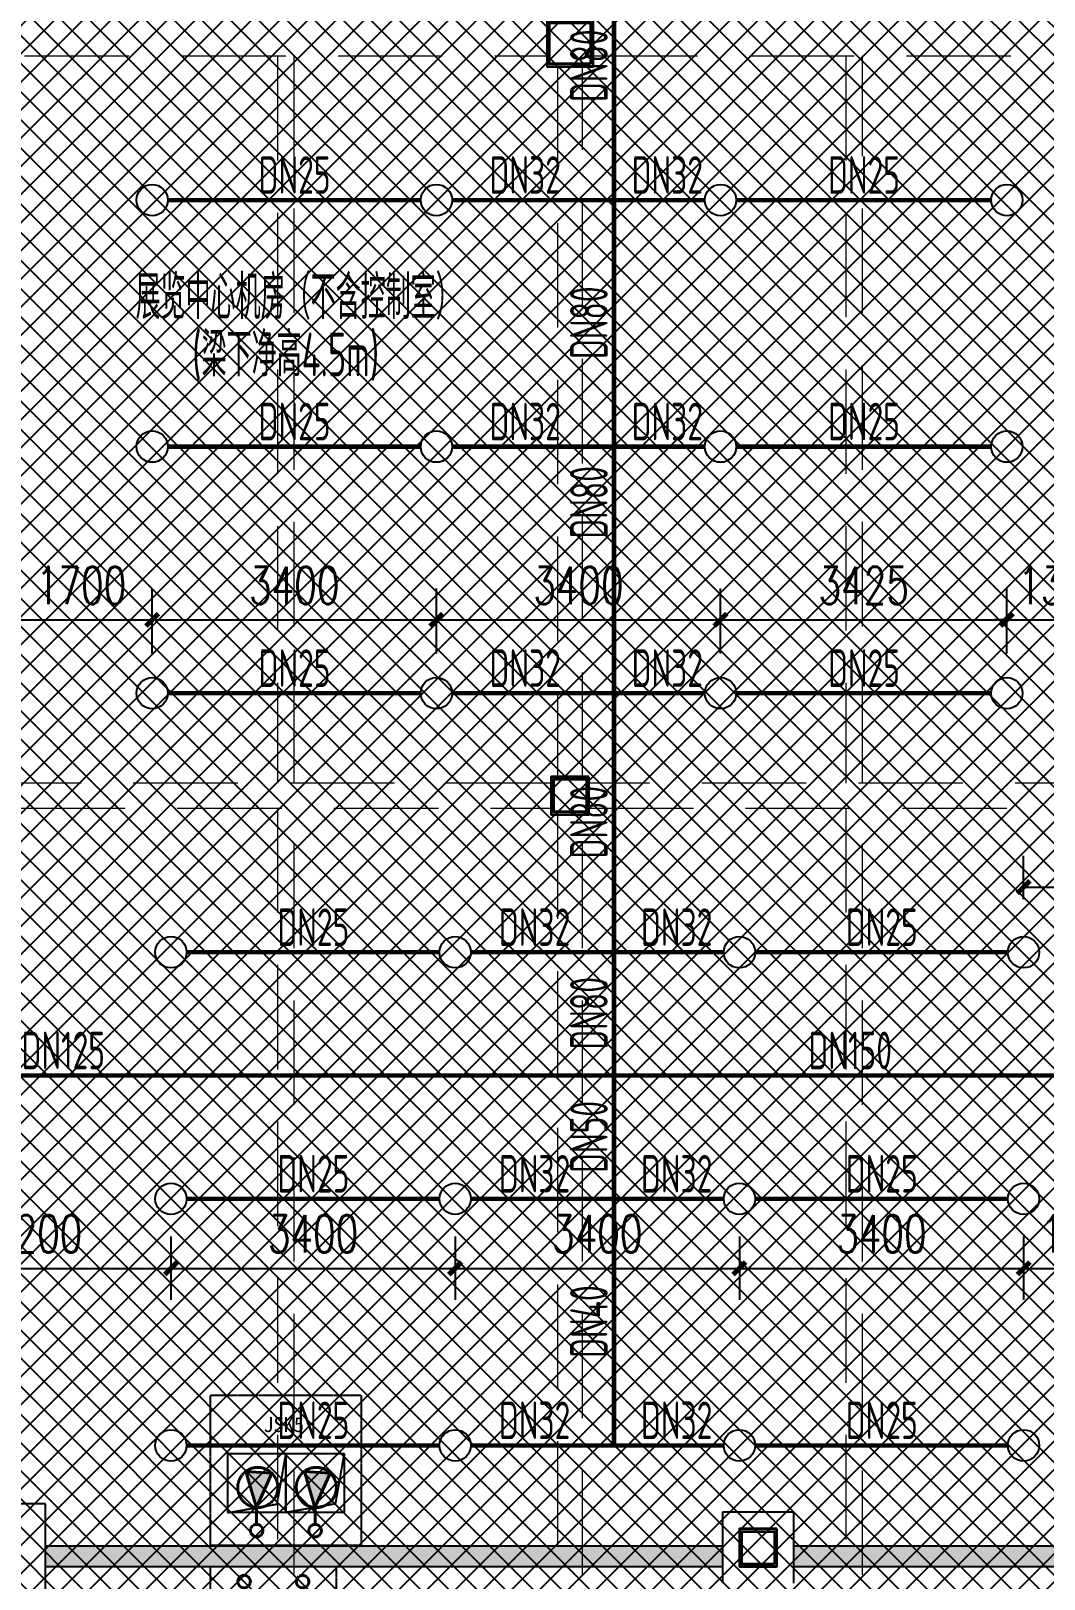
# Model space of a CAD drawing. Extents: x 6824721 to 16538177, y 2478193 to 6665639.
# Drawn here: x 8753614 to 8765734, y 2864327 to 2882850 of the extents above; entities that cross this region are included whole.
import ezdxf

# ---------------------------------------------------------------- set-up
doc = ezdxf.new("R2010")
doc.units = 0
doc.header["$LTSCALE"] = 10
for name, pattern in [('DASH', [0.35, 0.25, -0.1]), ('DASHEDX2', [1.5, 1, -0.5]), ('排水', [1.1, 1, -0.1]), ('短虚线', [187.5, 125, -62.5])]:
    doc.linetypes.add(name, pattern=pattern)
for name, color, linetype, lineweight in [('$0$A-PUB_HATCH', 8, 'Continuous', 0), ('GPS-污水', 2, '排水', 40), ('钢梁', 141, 'Continuous', 18)]:
    doc.layers.add(name, color=color, linetype=linetype, lineweight=lineweight)
for name, color, linetype in [('0-wo', 8, 'Continuous'), ('0-绿', 3, 'Continuous'), ('W-EQUIP_喷头', 7, 'Continuous'), ('W-PIPE-喷淋中', 6, 'Continuous'), ('W-TEXT_喷淋', 7, 'Continuous'), ('W-TWT_DIM', 3, 'Continuous'), ('排水', 224, 'DASHEDX2'), ('集水坑', 4, 'Continuous')]:
    doc.layers.add(name, color=color, linetype=linetype)
doc.styles.add('8B2_02', font='tssdeng.shx', dxfattribs={"width": 0.7, "bigfont": 'TSSDCHN.shx'})
doc.styles.add('_TCH_DIM_T3', font='SIMPLEX', dxfattribs={"width": 0.705882, "bigfont": 'GBCBIG'})
doc.styles.add('_TWT_PIPEDN', font='TSSDENG', dxfattribs={"width": 0.8, "height": 3.5, "bigfont": 'TSSDCHN'})
doc.styles.get("Standard").update_dxf_attribs({"font": 'TSSDENG.shx', "width": 0.7, "bigfont": 'TSSDCHN.shx'})
doc.styles.add('黑体', font='simhei.ttf', dxfattribs={"width": 0.65})
doc.dimstyles.new('_TWT_ARCH&&150', dxfattribs={"dimtxt": 446.25, "dimasz": 150, "dimexe": 375, "dimexo": 450, "dimgap": 189.375, "dimtad": 1, "dimdec": 0, "dimzin": 0, "dimdsep": 46, "dimtxsty": '_TCH_DIM_T3', "dimblk": 'ARCHTICK', "dimcen": 0.09, "dimclrt": 7, "dimazin": 2, "dimtfac": 1, "dimtdec": 0, "dimtix": 1, "dimtmove": 2, "dimatfit": 3, "dimfxl": 0, "dimtolj": 1, "dimtzin": 0, "dimarcsym": 0})

# ---------------------------------------------------------------- blocks, each defined once
blk = doc.blocks.new('$SB01_1')
h = blk.add_hatch(color=256)
h.dxf.hatch_style = 1
h.paths.add_polyline_path([(-0.381, -0.323), (0.5, 0), (-0.381, 0.323)])
h.paths.add_polyline_path([(0, 0), (0.002, 0), (0.002, 0.001), (0, 0.001)], flags=24)
h.paths.add_polyline_path([(0, -0.002), (0.003, -0.002), (0.003, -0.001), (0, -0.001)], flags=24)
h.paths.add_polyline_path([(0, -0.003), (0.003, -0.003), (0.003, -0.002), (0, -0.002)], flags=24)
for p, q in [((0.5, 0), (-0.381, 0.323)), ((-0.381, 0.323), (-0.381, -0.323)), ((0.5, 0), (-0.381, -0.323))]:
    blk.add_line(p, q)
blk.add_circle((0, 0), 0.5)
at = {"flags": 1}
for tag, p in [('UNIT', (0, 0)), ('SPEC', (0, -0.002)), ('WHAT', (0, -0.003))]:
    blk.add_attdef(tag, p, '', height=0.001, dxfattribs=at)
blk = doc.blocks.new('人防集水坑')
at = {"layer": 'GPS-污水', "color": 8, "linetype": '排水', "const_width": 35}
for points in [[(307486, 701151), (307284, 701151)], [(307486, 700451), (307284, 700451)]]:
    blk.add_lwpolyline(points, dxfattribs=at)
at = {"layer": 'GPS-污水', "color": 8, "linetype": '排水'}
for centre in [(307561, 701151), (307561, 700451)]:
    blk.add_circle(centre, 75, dxfattribs=at)
at = {"layer": '集水坑', "color": 8, "linetype": 'DASH', "ltscale": 0.5}
blk.add_lwpolyline([(306241, 700051), (306241, 701551), (307741, 701551), (307741, 700051)], close=True, dxfattribs=at)
at = {"layer": '集水坑', "color": 8, "linetype": 'Continuous', "ltscale": 0.5}
for points in [[(306641, 701501), (306641, 700801), (307341, 700801), (307341, 701501)], [(306641, 700801), (306641, 700101), (307341, 700101), (307341, 700801)]]:
    blk.add_lwpolyline(points, close=True, dxfattribs=at)
at = {"layer": '集水坑', "color": 8, "linetype": 'DASH', "ltscale": 0.5}
for points in [[(307341, 700801), (307237, 701397), (306641, 701501)], [(307347, 700101), (307243, 700697), (306647, 700801)]]:
    blk.add_lwpolyline(points, dxfattribs=at)
at = {"layer": '$0$A-PUB_HATCH', "color": 8, "linetype": '排水', "xscale": -480.0000000000002, "yscale": 480.0000000000002, "zscale": 480.0000000000002, "rotation": 176.2535374729293}
for p in [(307045, 701164, 0), (307045, 700464, 0)]:
    blk.add_blockref('$SB01_1', p, dxfattribs=at)
blk = doc.blocks.new('42pk')
at = {"layer": 'GPS-污水', "color": 8, "linetype": '排水'}
for p, q in [((457841, 764755), (457841, 764956)), ((458541, 764755), (458541, 764956))]:
    blk.add_line(p, q, dxfattribs=at)
for centre in [(457841, 764680), (458541, 764680)]:
    blk.add_circle(centre, 75, dxfattribs=at)
at = {"layer": '排水', "color": 8, "linetype": 'DASH'}
for points in [[(456047, 767540, 0, 0, 0), (456759, 766828, 160, 0, 0), (457184, 766404, 0, 0, 0)], [(460328, 767540, 0, 0, 0), (459617, 766828, 160, 0, 0), (459192, 766404, 0, 0, 0)]]:
    blk.add_lwpolyline(points, format="xyseb", dxfattribs=at)
at = {"layer": '集水坑', "color": 8, "linetype": 'DASH', "ltscale": 0.5}
blk.add_lwpolyline([(457291, 766300), (459091, 766300), (459091, 764500), (457291, 764500)], close=True, dxfattribs=at)
at = {"layer": '集水坑', "color": 8, "linetype": 'Continuous', "ltscale": 0.5}
for points in [[(458191, 765600), (457491, 765600), (457491, 764900), (458191, 764900)], [(458891, 765600), (458191, 765600), (458191, 764900), (458891, 764900)]]:
    blk.add_lwpolyline(points, close=True, dxfattribs=at)
at = {"layer": '集水坑', "color": 8, "linetype": 'DASH', "ltscale": 0.5}
for points in [[(457491, 764894), (458087, 764998), (458191, 765594)], [(458191, 764900), (458787, 765004), (458891, 765600)]]:
    blk.add_lwpolyline(points, dxfattribs=at)
at = {"layer": 'GPS-污水', "color": 8, "linetype": '排水', "xscale": -480.0000000000002, "yscale": 480.0000000000002, "zscale": 480.0000000000002, "rotation": 86.25353747292927}
for p in [(457855, 765196, 0), (458555, 765196, 0)]:
    blk.add_blockref('$SB01_1', p, dxfattribs=at)
at = {"layer": '集水坑', "color": 8, "linetype": 'Continuous', "rotation": 90}
blk.add_blockref('人防集水坑', (1158842, 456509), dxfattribs=at)
at = {"layer": '0-绿', "color": 8, "linetype": 'DASH', "style": '黑体'}
blk.add_text('JSK5', height=179.2, dxfattribs=at).set_placement((457921, 765859, 0))
blk = doc.blocks.new('LIANGMOBAN')
at = {"layer": '钢梁', "color": 8, "linetype": '短虚线', "lineweight": 18}
for p, q in [((1884066, 168578), (1890316, 168578)), ((1884066, 168578), (1887091, 168578)), ((1887091, 168578), (1887091, 159878)), ((1887291, 159878), (1887291, 168578)), ((1890866, 168578), (1897166, 168578)), ((1890866, 168578), (1893891, 168578)), ((1893891, 168578), (1893891, 159878)), ((1894091, 159878), (1894091, 168578)), ((1890441, 168453), (1890441, 159953)), ((1890741, 159953), (1890741, 168453)), ((1890366, 159878), (1884016, 159878)), ((1897166, 159878), (1890816, 159878)), ((1884016, 159578), (1890366, 159578)), ((1887091, 159578), (1887091, 150403)), ((1887291, 150403), (1887291, 159578)), ((1890441, 159503), (1890441, 150403)), ((1890741, 150403), (1890741, 159503)), ((1890816, 159578), (1897166, 159578)), ((1893891, 159578), (1893891, 150403)), ((1894091, 150403), (1894091, 159578))]:
    blk.add_line(p, q, dxfattribs=at)
blk = doc.blocks.new('_ArchTick')
at = {"color": 0, "linetype": 'ByBlock', "const_width": 0.4}
blk.add_lwpolyline([(-0.5, -0.5), (0.5, 0.5)], dxfattribs=at)
blk = doc.blocks.new('*D369')
at = {"layer": 'Defpoints', "color": 0, "transparency": 16777216}
for p in [(8752089, 2868876), (8755289, 2868876), (8755289, 2868045)]:
    blk.add_point(p, dxfattribs=at)
at = {"layer": 'W-TWT_DIM', "color": 0, "lineweight": -2, "transparency": 16777216}
for p, q in [((8752089, 2868426), (8752089, 2867670)), ((8755289, 2868426), (8755289, 2867670)), ((8752089, 2868045), (8755289, 2868045))]:
    blk.add_line(p, q, dxfattribs=at)
at = {"layer": 'W-TWT_DIM', "color": 0, "lineweight": -2, "transparency": 16777216, "xscale": 150, "yscale": 150, "zscale": 150, "rotation": 180}
blk.add_blockref('_ArchTick', (8752089, 2868045), dxfattribs=at)
at = {"layer": 'W-TWT_DIM', "color": 0, "lineweight": -2, "transparency": 16777216, "xscale": 150, "yscale": 150, "zscale": 150}
blk.add_blockref('_ArchTick', (8755289, 2868045), dxfattribs=at)
at = {"layer": 'W-TWT_DIM', "color": 7, "transparency": 16777216, "insert": (8753689, 2868458), "char_height": 446.2, "attachment_point": 5, "style": '_TCH_DIM_T3'}
blk.add_mtext('\\A1;3200', dxfattribs=at)
blk = doc.blocks.new('*D370')
at = {"layer": 'Defpoints', "color": 0, "transparency": 16777216}
for p in [(8755289, 2868876), (8758689, 2868876), (8758689, 2868045)]:
    blk.add_point(p, dxfattribs=at)
at = {"layer": 'W-TWT_DIM', "color": 0, "lineweight": -2, "transparency": 16777216}
for p, q in [((8755289, 2868426), (8755289, 2867670)), ((8758689, 2868426), (8758689, 2867670)), ((8755289, 2868045), (8758689, 2868045))]:
    blk.add_line(p, q, dxfattribs=at)
at = {"layer": 'W-TWT_DIM', "color": 0, "lineweight": -2, "transparency": 16777216, "xscale": 150, "yscale": 150, "zscale": 150, "rotation": 180}
blk.add_blockref('_ArchTick', (8755289, 2868045), dxfattribs=at)
at = {"layer": 'W-TWT_DIM', "color": 0, "lineweight": -2, "transparency": 16777216, "xscale": 150, "yscale": 150, "zscale": 150}
blk.add_blockref('_ArchTick', (8758689, 2868045), dxfattribs=at)
at = {"layer": 'W-TWT_DIM', "color": 7, "transparency": 16777216, "insert": (8756989, 2868458), "char_height": 446.2, "attachment_point": 5, "style": '_TCH_DIM_T3'}
blk.add_mtext('\\A1;3400', dxfattribs=at)
blk = doc.blocks.new('*D371')
at = {"layer": 'Defpoints', "color": 0, "transparency": 16777216}
for p in [(8758689, 2868876), (8762089, 2868876), (8762089, 2868045)]:
    blk.add_point(p, dxfattribs=at)
at = {"layer": 'W-TWT_DIM', "color": 0, "lineweight": -2, "transparency": 16777216}
for p, q in [((8758689, 2868426), (8758689, 2867670)), ((8762089, 2868426), (8762089, 2867670)), ((8758689, 2868045), (8762089, 2868045))]:
    blk.add_line(p, q, dxfattribs=at)
at = {"layer": 'W-TWT_DIM', "color": 0, "lineweight": -2, "transparency": 16777216, "xscale": 150, "yscale": 150, "zscale": 150, "rotation": 180}
blk.add_blockref('_ArchTick', (8758689, 2868045), dxfattribs=at)
at = {"layer": 'W-TWT_DIM', "color": 0, "lineweight": -2, "transparency": 16777216, "xscale": 150, "yscale": 150, "zscale": 150}
blk.add_blockref('_ArchTick', (8762089, 2868045), dxfattribs=at)
at = {"layer": 'W-TWT_DIM', "color": 7, "transparency": 16777216, "insert": (8760389, 2868458), "char_height": 446.2, "attachment_point": 5, "style": '_TCH_DIM_T3'}
blk.add_mtext('\\A1;3400', dxfattribs=at)
blk = doc.blocks.new('*D372')
at = {"layer": 'Defpoints', "color": 0, "transparency": 16777216}
for p in [(8762089, 2868876), (8765489, 2868876), (8765489, 2868045)]:
    blk.add_point(p, dxfattribs=at)
at = {"layer": 'W-TWT_DIM', "color": 0, "lineweight": -2, "transparency": 16777216}
for p, q in [((8762089, 2868426), (8762089, 2867670)), ((8765489, 2868426), (8765489, 2867670)), ((8762089, 2868045), (8765489, 2868045))]:
    blk.add_line(p, q, dxfattribs=at)
at = {"layer": 'W-TWT_DIM', "color": 0, "lineweight": -2, "transparency": 16777216, "xscale": 150, "yscale": 150, "zscale": 150, "rotation": 180}
blk.add_blockref('_ArchTick', (8762089, 2868045), dxfattribs=at)
at = {"layer": 'W-TWT_DIM', "color": 0, "lineweight": -2, "transparency": 16777216, "xscale": 150, "yscale": 150, "zscale": 150}
blk.add_blockref('_ArchTick', (8765489, 2868045), dxfattribs=at)
at = {"layer": 'W-TWT_DIM', "color": 7, "transparency": 16777216, "insert": (8763789, 2868458), "char_height": 446.2, "attachment_point": 5, "style": '_TCH_DIM_T3'}
blk.add_mtext('\\A1;3400', dxfattribs=at)
blk = doc.blocks.new('*D373')
at = {"layer": 'Defpoints', "color": 0, "transparency": 16777216}
for p in [(8765489, 2868876), (8766989, 2868876), (8766989, 2868045)]:
    blk.add_point(p, dxfattribs=at)
at = {"layer": 'W-TWT_DIM', "color": 0, "lineweight": -2, "transparency": 16777216}
for p, q in [((8765489, 2868426), (8765489, 2867670)), ((8766989, 2868426), (8766989, 2867670)), ((8765489, 2868045), (8766989, 2868045))]:
    blk.add_line(p, q, dxfattribs=at)
at = {"layer": 'W-TWT_DIM', "color": 0, "lineweight": -2, "transparency": 16777216, "xscale": 150, "yscale": 150, "zscale": 150, "rotation": 180}
blk.add_blockref('_ArchTick', (8765489, 2868045), dxfattribs=at)
at = {"layer": 'W-TWT_DIM', "color": 0, "lineweight": -2, "transparency": 16777216, "xscale": 150, "yscale": 150, "zscale": 150}
blk.add_blockref('_ArchTick', (8766989, 2868045), dxfattribs=at)
at = {"layer": 'W-TWT_DIM', "color": 7, "transparency": 16777216, "insert": (8766239, 2868458), "char_height": 446.2, "attachment_point": 5, "style": '_TCH_DIM_T3'}
blk.add_mtext('\\A1;1500', dxfattribs=at)
blk = doc.blocks.new('*D972')
at = {"layer": 'Defpoints', "color": 0, "transparency": 16777216}
for p in [(8768089, 2872607), (8765489, 2872014), (8768089, 2872014)]:
    blk.add_point(p, dxfattribs=at)
at = {"layer": 'W-TWT_DIM', "color": 0, "lineweight": -2, "transparency": 16777216}
for p, q in [((8765489, 2872464), (8765489, 2872982)), ((8768089, 2872464), (8768089, 2872982)), ((8765489, 2872607), (8768089, 2872607))]:
    blk.add_line(p, q, dxfattribs=at)
at = {"layer": 'W-TWT_DIM', "color": 0, "lineweight": -2, "transparency": 16777216, "xscale": 150, "yscale": 150, "zscale": 150, "rotation": 180}
blk.add_blockref('_ArchTick', (8765489, 2872607), dxfattribs=at)
at = {"layer": 'W-TWT_DIM', "color": 0, "lineweight": -2, "transparency": 16777216, "xscale": 150, "yscale": 150, "zscale": 150}
blk.add_blockref('_ArchTick', (8768089, 2872607), dxfattribs=at)
at = {"layer": 'W-TWT_DIM', "color": 7, "transparency": 16777216, "insert": (8766789, 2873019), "char_height": 446.2, "attachment_point": 5, "style": '_TCH_DIM_T3'}
blk.add_mtext('\\A1;2600', dxfattribs=at)
blk = doc.blocks.new('*D1685')
at = {"layer": 'Defpoints', "color": 0, "transparency": 16777216}
for p in [(8755064, 2875804), (8753364, 2874951), (8755064, 2874951)]:
    blk.add_point(p, dxfattribs=at)
at = {"layer": 'W-TWT_DIM', "color": 0, "lineweight": -2, "transparency": 16777216}
for p, q in [((8753364, 2875401), (8753364, 2876179)), ((8755064, 2875401), (8755064, 2876179)), ((8753364, 2875804), (8755064, 2875804))]:
    blk.add_line(p, q, dxfattribs=at)
at = {"layer": 'W-TWT_DIM', "color": 0, "lineweight": -2, "transparency": 16777216, "xscale": 150, "yscale": 150, "zscale": 150, "rotation": 180}
blk.add_blockref('_ArchTick', (8753364, 2875804), dxfattribs=at)
at = {"layer": 'W-TWT_DIM', "color": 0, "lineweight": -2, "transparency": 16777216, "xscale": 150, "yscale": 150, "zscale": 150}
blk.add_blockref('_ArchTick', (8755064, 2875804), dxfattribs=at)
at = {"layer": 'W-TWT_DIM', "color": 7, "transparency": 16777216, "insert": (8754214, 2876216), "char_height": 446.2, "attachment_point": 5, "style": '_TCH_DIM_T3'}
blk.add_mtext('\\A1;1700', dxfattribs=at)
blk = doc.blocks.new('*D1686')
at = {"layer": 'Defpoints', "color": 0, "transparency": 16777216}
for p in [(8758464, 2875804), (8755064, 2874951), (8758464, 2874951)]:
    blk.add_point(p, dxfattribs=at)
at = {"layer": 'W-TWT_DIM', "color": 0, "lineweight": -2, "transparency": 16777216}
for p, q in [((8755064, 2875401), (8755064, 2876179)), ((8758464, 2875401), (8758464, 2876179)), ((8755064, 2875804), (8758464, 2875804))]:
    blk.add_line(p, q, dxfattribs=at)
at = {"layer": 'W-TWT_DIM', "color": 0, "lineweight": -2, "transparency": 16777216, "xscale": 150, "yscale": 150, "zscale": 150, "rotation": 180}
blk.add_blockref('_ArchTick', (8755064, 2875804), dxfattribs=at)
at = {"layer": 'W-TWT_DIM', "color": 0, "lineweight": -2, "transparency": 16777216, "xscale": 150, "yscale": 150, "zscale": 150}
blk.add_blockref('_ArchTick', (8758464, 2875804), dxfattribs=at)
at = {"layer": 'W-TWT_DIM', "color": 7, "transparency": 16777216, "insert": (8756764, 2876216), "char_height": 446.2, "attachment_point": 5, "style": '_TCH_DIM_T3'}
blk.add_mtext('\\A1;3400', dxfattribs=at)
blk = doc.blocks.new('*D1687')
at = {"layer": 'Defpoints', "color": 0, "transparency": 16777216}
for p in [(8761864, 2875804), (8758464, 2874951), (8761864, 2874951)]:
    blk.add_point(p, dxfattribs=at)
at = {"layer": 'W-TWT_DIM', "color": 0, "lineweight": -2, "transparency": 16777216}
for p, q in [((8758464, 2875401), (8758464, 2876179)), ((8761864, 2875401), (8761864, 2876179)), ((8758464, 2875804), (8761864, 2875804))]:
    blk.add_line(p, q, dxfattribs=at)
at = {"layer": 'W-TWT_DIM', "color": 0, "lineweight": -2, "transparency": 16777216, "xscale": 150, "yscale": 150, "zscale": 150, "rotation": 180}
blk.add_blockref('_ArchTick', (8758464, 2875804), dxfattribs=at)
at = {"layer": 'W-TWT_DIM', "color": 0, "lineweight": -2, "transparency": 16777216, "xscale": 150, "yscale": 150, "zscale": 150}
blk.add_blockref('_ArchTick', (8761864, 2875804), dxfattribs=at)
at = {"layer": 'W-TWT_DIM', "color": 7, "transparency": 16777216, "insert": (8760164, 2876216), "char_height": 446.2, "attachment_point": 5, "style": '_TCH_DIM_T3'}
blk.add_mtext('\\A1;3400', dxfattribs=at)
blk = doc.blocks.new('*D1688')
at = {"layer": 'Defpoints', "color": 0, "transparency": 16777216}
for p in [(8765289, 2875804), (8761864, 2874951), (8765289, 2874951)]:
    blk.add_point(p, dxfattribs=at)
at = {"layer": 'W-TWT_DIM', "color": 0, "lineweight": -2, "transparency": 16777216}
for p, q in [((8761864, 2875401), (8761864, 2876179)), ((8765289, 2875401), (8765289, 2876179)), ((8761864, 2875804), (8765289, 2875804))]:
    blk.add_line(p, q, dxfattribs=at)
at = {"layer": 'W-TWT_DIM', "color": 0, "lineweight": -2, "transparency": 16777216, "xscale": 150, "yscale": 150, "zscale": 150, "rotation": 180}
blk.add_blockref('_ArchTick', (8761864, 2875804), dxfattribs=at)
at = {"layer": 'W-TWT_DIM', "color": 0, "lineweight": -2, "transparency": 16777216, "xscale": 150, "yscale": 150, "zscale": 150}
blk.add_blockref('_ArchTick', (8765289, 2875804), dxfattribs=at)
at = {"layer": 'W-TWT_DIM', "color": 7, "transparency": 16777216, "insert": (8763577, 2876216), "char_height": 446.2, "attachment_point": 5, "style": '_TCH_DIM_T3'}
blk.add_mtext('\\A1;3425', dxfattribs=at)
blk = doc.blocks.new('*D1689')
at = {"layer": 'Defpoints', "color": 0, "transparency": 16777216}
for p in [(8766639, 2875804), (8765289, 2874951), (8766639, 2874951)]:
    blk.add_point(p, dxfattribs=at)
at = {"layer": 'W-TWT_DIM', "color": 0, "lineweight": -2, "transparency": 16777216}
for p, q in [((8765289, 2875401), (8765289, 2876179)), ((8766639, 2875401), (8766639, 2876179)), ((8765289, 2875804), (8765139, 2875804)), ((8765289, 2875804), (8766639, 2875804)), ((8766639, 2875804), (8766789, 2875804))]:
    blk.add_line(p, q, dxfattribs=at)
at = {"layer": 'W-TWT_DIM', "color": 0, "lineweight": -2, "transparency": 16777216, "xscale": 150, "yscale": 150, "zscale": 150}
blk.add_blockref('_ArchTick', (8765289, 2875804), dxfattribs=at)
at = {"layer": 'W-TWT_DIM', "color": 0, "lineweight": -2, "transparency": 16777216, "xscale": 150, "yscale": 150, "zscale": 150, "rotation": 180}
blk.add_blockref('_ArchTick', (8766639, 2875804), dxfattribs=at)
at = {"layer": 'W-TWT_DIM', "color": 7, "transparency": 16777216, "insert": (8765964, 2876216), "char_height": 446.2, "attachment_point": 5, "style": '_TCH_DIM_T3'}
blk.add_mtext('\\A1;1350', dxfattribs=at)
blk = doc.blocks.new('$TwtSys$00000125')
blk.add_circle((0, 0, 0), 1)

msp = doc.modelspace()

# ---------------------------------------------------------------- hatches: boundary and pattern name
h = msp.add_hatch()
h.set_pattern_fill('ANSI37', color=8, scale=150)
h.set_pattern_definition([(45, (8303016.86, 2710265.2), (-168.3798, 168.3798), []), (135, (8303016.86, 2710265.2), (-168.3798, -168.3798), [])])
h.paths.add_polyline_path([(8824414.1, 2949451.5), (8824414.1, 2935151.5), (8842714.1, 2935151.5), (8842714.1, 2879526.5), (8827964.1, 2879526.5), (8827964.1, 2881476.5), (8830839.1, 2881476.5), (8830939.1, 2886876.5), (8804334.6, 2886876.5), (8804142.3, 2820149.7), (8833564.1, 2820152.3), (8833564.1, 2817714.5), (8841204.8, 2810768), (8839163.9, 2808501.4), (8843102.6, 2804955), (8820829.2, 2780217.9), (8820829.2, 2770055.4), (8785124.6, 2730401.5), (8708264.1, 2730401.5), (8708264.1, 2736351.5), (8695014.1, 2750701.5), (8695014.1, 2775001.5), (8703014.1, 2775002.8), (8703014.1, 2949451.5), (8712039.3, 2949451.5)])
at = {"layer": '0-wo'}
for points in [[(8761889.1, 2864476.5), (8761889.1, 2864726.5), (8753789.1, 2864726.5), (8753789.1, 2864476.5)], [(8766439.1, 2864476.5), (8766439.1, 2864726.5), (8762739.1, 2864726.5), (8762739.1, 2864476.5)]]:
    msp.add_hatch(color=8, dxfattribs=at).paths.add_polyline_path(points)

# ---------------------------------------------------------------- linework, layer by layer
at = {"layer": '0-wo', "color": 8}
for p, q in [((8759789.1, 2882976.5), (8759789.1, 2882426.5)), ((8760339.1, 2882426.5), (8760339.1, 2882976.5)), ((8759789.1, 2882426.5), (8760339.1, 2882426.5)), ((8760289.1, 2873926.5), (8759839.1, 2873926.5)), ((8759839.1, 2873926.5), (8759839.1, 2873476.5)), ((8760289.1, 2873476.5), (8760289.1, 2873926.5)), ((8759839.1, 2873476.5), (8760289.1, 2873476.5)), ((8753789.1, 2865226.5), (8752739.1, 2865226.5)), ((8753789.1, 2864176.5), (8753789.1, 2865226.5)), ((8762739.1, 2865126.5), (8761889.1, 2865126.5)), ((8761889.1, 2865126.5), (8761889.1, 2864276.5)), ((8762739.1, 2864276.5), (8762739.1, 2865126.5)), ((8753789.1, 2864726.5), (8761889.1, 2864726.5)), ((8762739.1, 2864726.5), (8766439.1, 2864726.5)), ((8753789.1, 2864476.5), (8761889.1, 2864476.5)), ((8762739.1, 2864476.5), (8766439.1, 2864476.5))]:
    msp.add_line(p, q, dxfattribs=at)
at = {"layer": '0-wo', "color": 8, "lineweight": 35}
for points in [[(8760339.1, 2882976.5), (8759789.1, 2882976.5), (8759789.1, 2882426.5), (8760339.1, 2882426.5)], [(8760309.1, 2882456.5), (8759819.1, 2882456.5), (8759819.1, 2882946.5), (8760309.1, 2882946.5)], [(8760289.1, 2873926.5), (8759839.1, 2873926.5), (8759839.1, 2873476.5), (8760289.1, 2873476.5)], [(8760259.1, 2873506.5), (8759869.1, 2873506.5), (8759869.1, 2873896.5), (8760259.1, 2873896.5)], [(8762539.1, 2864926.5), (8762089.1, 2864926.5), (8762089.1, 2864476.5), (8762539.1, 2864476.5)], [(8762509.1, 2864506.5), (8762119.1, 2864506.5), (8762119.1, 2864896.5), (8762509.1, 2864896.5)]]:
    msp.add_lwpolyline(points, close=True, dxfattribs=at)
at = {"layer": 'W-PIPE-喷淋中', "ltscale": 1.5, "const_width": 52.5}
for points in [[(8760589.1, 2884026.5), (8760589.1, 2880826.5)], [(8758276.6, 2880826.5), (8755251.6, 2880826.5)], [(8758651.6, 2880826.5), (8760589.1, 2880826.5)], [(8760589.1, 2880826.5), (8760589.1, 2877876.5)], [(8760589.1, 2880826.5), (8761676.6, 2880826.5)], [(8762051.6, 2880826.5), (8765101.6, 2880826.5)], [(8758276.6, 2877876.5), (8755251.6, 2877876.5)], [(8758651.6, 2877876.5), (8760589.1, 2877876.5)], [(8760589.1, 2877876.5), (8760589.1, 2874926.5)], [(8760589.1, 2877876.5), (8761676.6, 2877876.5)], [(8762051.6, 2877876.5), (8765101.6, 2877876.5)], [(8758276.6, 2874926.5), (8755251.6, 2874926.5)], [(8758651.6, 2874926.5), (8760589.1, 2874926.5)], [(8760589.1, 2874926.5), (8761676.6, 2874926.5)], [(8760589.1, 2871826.5), (8760589.1, 2874926.5)], [(8762051.6, 2874926.5), (8765101.6, 2874926.5)], [(8758501.6, 2871826.5), (8755476.1, 2871826.5)], [(8760589.1, 2871826.5), (8758876.6, 2871826.5)], [(8761901.6, 2871826.5), (8760589.1, 2871826.5)], [(8760589.1, 2870351.5), (8760589.1, 2871826.5)], [(8762276.6, 2871826.5), (8765301.6, 2871826.5)], [(8747489.1, 2870351.5), (8760589.1, 2870351.5)], [(8766317.8, 2870351.5), (8760589.1, 2870351.5)], [(8760589.1, 2868876.5), (8760589.1, 2870351.5)], [(8758501.6, 2868876.5), (8755476.1, 2868876.5)], [(8758876.6, 2868876.5), (8760589.1, 2868876.5)], [(8760589.1, 2868876.5), (8761901.6, 2868876.5)], [(8760589.1, 2865926.5), (8760589.1, 2868876.5)], [(8762276.6, 2868876.5), (8765301.6, 2868876.5)], [(8755476.1, 2865926.5), (8758501.6, 2865926.5)], [(8758876.6, 2865926.5), (8760589.1, 2865926.5)], [(8760589.1, 2865926.5), (8761901.6, 2865926.5)], [(8762276.6, 2865926.5), (8765301.6, 2865926.5)]]:
    msp.add_lwpolyline(points, dxfattribs=at)

# ---------------------------------------------------------------- block references
at = {"layer": '0-wo'}
msp.add_blockref('42pk', (8298472.7, 2100226.9), dxfattribs=at)
at = {"layer": 'W-EQUIP_喷头', "xscale": 187.5, "yscale": 187.5, "zscale": 187.5}
for p in [(8755064.1, 2880826.5), (8758464.1, 2880826.5), (8761864.1, 2880826.5), (8765289.1, 2880826.5), (8755064.1, 2877876.5), (8758464.1, 2877876.5), (8761864.1, 2877876.5), (8765289.1, 2877876.5), (8755064.1, 2874926.5), (8758464.1, 2874926.5), (8761864.1, 2874926.5), (8765289.1, 2874926.5), (8755288.6, 2871826.5), (8758689.1, 2871826.5), (8762089.1, 2871826.5), (8765489.1, 2871826.5), (8755288.6, 2868876.5), (8758689.1, 2868876.5), (8762089.1, 2868876.5), (8765489.1, 2868876.5), (8755288.6, 2865926.5), (8758689.1, 2865926.5), (8762089.1, 2865926.5), (8765489.1, 2865926.5)]:
    msp.add_blockref('$TwtSys$00000125', p, dxfattribs=at)
at = {"layer": '钢梁', "color": 6}
msp.add_blockref('LIANGMOBAN', (6869472.7, 2713973), dxfattribs=at)

# ---------------------------------------------------------------- texts
at = {"layer": '0-wo', "color": 6, "style": '8B2_02', "width": 0.6}
for s, p in [('展览中心机房（不含控制室）', (8754865.4, 2879401.3)), ('(梁下净高4.5m)', (8755543.3, 2878717))]:
    msp.add_text(s, height=525, dxfattribs=at).set_placement(p)
at = {"layer": 'W-TEXT_喷淋', "style": '_TWT_PIPEDN', "width": 0.64}
for s, rotation, p in [('DN80', 90, (8760514.1, 2882000)), ('DN25', 0.00001, (8756337.6, 2880901.5)), ('DN80', 90, (8760514.1, 2878925)), ('DN25', 0.00001, (8756337.6, 2877951.5)), ('DN80', 90, (8760514.1, 2876776.2)), ('DN25', 0.00001, (8756337.6, 2875001.5)), ('DN80', 90, (8760514.1, 2872950)), ('DN25', 0.00001, (8756562.4, 2871901.5)), ('DN32', 0.00001, (8759212.6, 2871901.5)), ('DN32', 0.00001, (8760912.6, 2871901.5)), ('DN80', 90, (8760514.1, 2870662.5)), ('DN50', 90, (8760514.1, 2869187.5)), ('DN25', 0.00001, (8756562.4, 2868951.5)), ('DN40', 90, (8760514.1, 2866975))]:
    msp.add_text(s, height=450, rotation=rotation, dxfattribs=at).set_placement(p)
for s, p in [('DN32', (8759100.1, 2880901.5)), ('DN32', (8760800.1, 2880901.5)), ('DN25', (8763150.1, 2880901.5)), ('DN32', (8759100.1, 2877951.5)), ('DN32', (8760800.1, 2877951.5)), ('DN25', (8763150.1, 2877951.5)), ('DN32', (8759100.1, 2875001.5)), ('DN32', (8760800.1, 2875001.5)), ('DN25', (8763150.1, 2875001.5)), ('DN25', (8763362.6, 2871901.5)), ('DN125', (8753501.9, 2870426.5)), ('DN150', (8762916.2, 2870426.5)), ('DN32', (8759212.6, 2868951.5)), ('DN32', (8760912.6, 2868951.5)), ('DN25', (8763362.6, 2868951.5)), ('DN25', (8756562.4, 2866001.5)), ('DN32', (8759212.6, 2866001.5)), ('DN32', (8760912.6, 2866001.5)), ('DN25', (8763362.6, 2866001.5))]:
    msp.add_text(s, height=450, dxfattribs=at).set_placement(p)

# ---------------------------------------------------------------- dimensions: what is measured, and where the dimension line sits
at = {"layer": 'W-TWT_DIM'}
for p1, p2, distance, picture, middle in [((8753364.1, 2874951.5), (8755064.1, 2874951.5), 852.4, '*D1685', (8754214.1, 2876216.4)), ((8755064.1, 2874951.5), (8758464.1, 2874951.5), 852.4, '*D1686', (8756764.1, 2876216.4)), ((8758464.1, 2874951.5), (8761864.1, 2874951.5), 852.4, '*D1687', (8760164.1, 2876216.4)), ((8761864.1, 2874951.5), (8765289.1, 2874951.5), 852.4, '*D1688', (8763576.6, 2876216.4)), ((8765289.1, 2874951.5), (8766639.1, 2874951.5), 852.4, '*D1689', (8765964.1, 2876216.4)), ((8765489.1, 2872014), (8768089.1, 2872014), 592.8, '*D972', (8766789.1, 2873019.3)), ((8752089.0839, 2868876.4773), (8755288.5841, 2868876.4773), -831.0679, '*D369', (8753688.834, 2868457.9094)), ((8755288.5841, 2868876.4773), (8758689.084, 2868876.4773), -831.0679, '*D370', (8756988.8341, 2868457.9094)), ((8758689.1, 2868876.5), (8762089.1, 2868876.5), -831.1, '*D371', (8760389.1, 2868457.9)), ((8762089.1, 2868876.5), (8765489.1, 2868876.5), -831.1, '*D372', (8763789.1, 2868457.9)), ((8765489.1, 2868876.5), (8766989.1, 2868876.5), -831.1, '*D373', (8766239.1, 2868457.9))]:
    dim = msp.add_aligned_dim(p1=p1, p2=p2, distance=distance, dimstyle='_TWT_ARCH&&150', dxfattribs=at)
    dim.commit()
    dim.dimension.update_dxf_attribs({"geometry": picture, "text_midpoint": middle})

doc.saveas('drawing.dxf')
